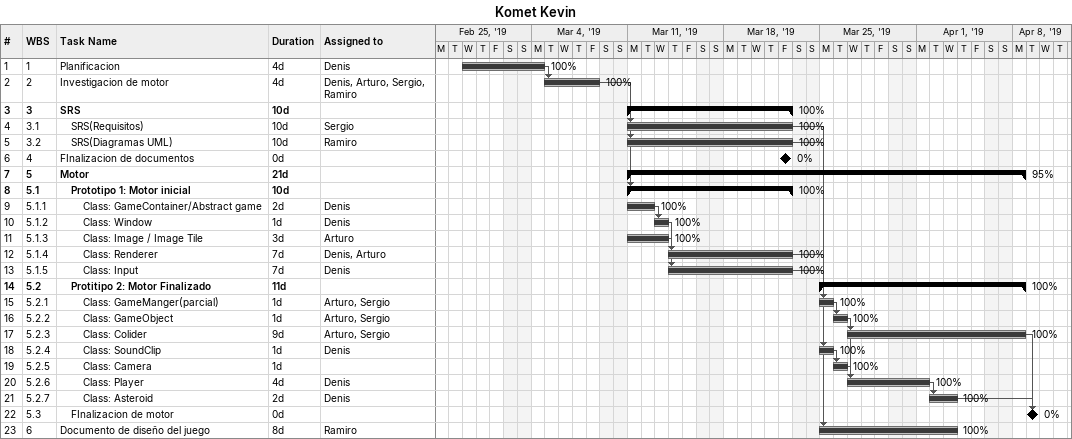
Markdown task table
Komet Kevin

| ID | WBS | Task | Duration | Start | Finish | Predecessors | Resources | % complete |
|---|---|---|---|---|---|---|---|---|
| 1 | 1 | Planificacion | 4d | 2019-02-27 | 2019-03-04 |  | Denis | 100 |
| 2 | 2 | Investigacion de motor | 4d | 2019-03-05 | 2019-03-08 | 1 | Denis, Arturo, Sergio, Ramiro | 100 |
| 3 | 3 | **SRS** | 10d | 2019-03-11 | 2019-03-22 |  |  | 100 |
| 4 | 3.1 | SRS(Requisitos) | 10d | 2019-03-11 | 2019-03-22 | 2 | Sergio | 100 |
| 5 | 3.2 | SRS(Diagramas UML) | 10d | 2019-03-11 | 2019-03-22 | 2 | Ramiro | 100 |
| 6 | 4 | FInalizacion de documentos | 0d | 2019-03-22 | 2019-03-22 |  |  | 0 |
| 7 | 5 | **Motor** | 21d | 2019-03-11 | 2019-04-08 |  |  | 95 |
| 8 | 5.1 | **Prototipo 1: Motor inicial** | 10d | 2019-03-11 | 2019-03-22 | 2 |  | 100 |
| 9 | 5.1.1 | Class: GameContainer/Abstract game | 2d | 2019-03-11 | 2019-03-12 |  | Denis | 100 |
| 10 | 5.1.2 | Class: Window | 1d | 2019-03-13 | 2019-03-13 | 9 | Denis | 100 |
| 11 | 5.1.3 | Class: Image / Image Tile | 3d | 2019-03-11 | 2019-03-13 |  | Arturo | 100 |
| 12 | 5.1.4 | Class: Renderer | 7d | 2019-03-14 | 2019-03-22 | 10, 11 | Denis, Arturo | 100 |
| 13 | 5.1.5 | Class: Input | 7d | 2019-03-14 | 2019-03-22 | 10 | Denis | 100 |
| 14 | 5.2 | **Protitipo 2: Motor Finalizado** | 11d | 2019-03-25 | 2019-04-08 |  |  | 100 |
| 15 | 5.2.1 | Class: GameManger(parcial) | 1d | 2019-03-25 | 2019-03-25 | 4, 12 | Arturo, Sergio | 100 |
| 16 | 5.2.2 | Class: GameObject | 1d | 2019-03-26 | 2019-03-26 | 15 | Arturo, Sergio | 100 |
| 17 | 5.2.3 | Class: Colider | 9d | 2019-03-27 | 2019-04-08 | 16 | Arturo, Sergio | 100 |
| 18 | 5.2.4 | Class: SoundClip | 1d | 2019-03-25 | 2019-03-25 | 13 | Denis | 100 |
| 19 | 5.2.5 | Class: Camera | 1d | 2019-03-26 | 2019-03-26 | 18 |  | 100 |
| 20 | 5.2.6 | Class: Player | 4d | 2019-03-27 | 2019-04-01 | 16, 19 | Denis | 100 |
| 21 | 5.2.7 | Class: Asteroid | 2d | 2019-04-02 | 2019-04-03 | 20 | Denis | 100 |
| 22 | 5.3 | FInalizacion de motor | 0d | 2019-04-09 | 2019-04-09 | 17, 21 |  | 0 |
| 23 | 6 | Documento de diseño del juego | 8d | 2019-03-25 | 2019-04-03 | 5 | Ramiro | 100 |
